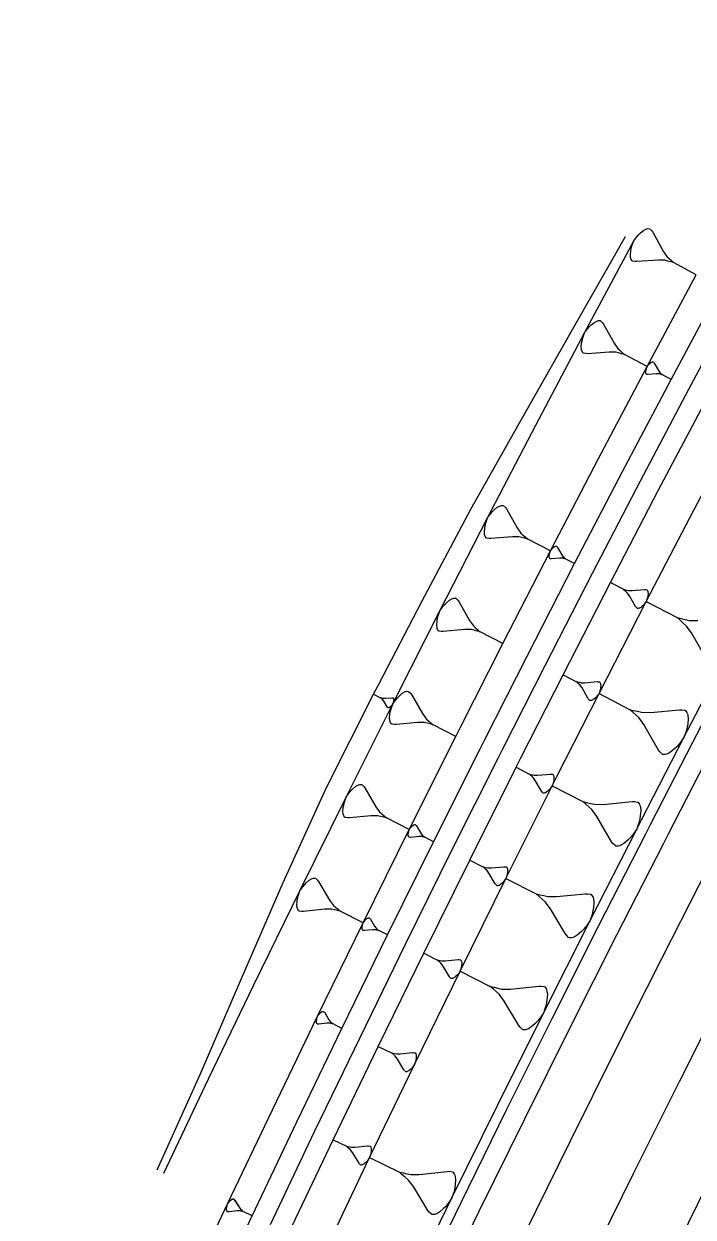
# Model space of a CAD drawing. Extents: x 386614 to 387594, y 803230 to 804419.
# Drawn here: x 387220.6 to 387253.6, y 804020.3 to 804079.1 of the extents above; entities that cross this region are included whole.
import ezdxf

# ---------------------------------------------------------------- set-up
doc = ezdxf.new("R2010")
doc.units = 0
doc.layers.get('0').update_dxf_attribs({"linetype": 'CONTINUOUS'})

msp = doc.modelspace()

# ---------------------------------------------------------------- linework, layer by layer
at = {"color": 7}
for p, q in [((387250.7959, 804068.6588), (387250.8965, 804068.7684)), ((387250.8965, 804068.7684), (387250.9799, 804068.8463)), ((387250.9799, 804068.8463), (387251.1295, 804068.9703)), ((387251.1295, 804068.9703), (387251.2446, 804069.0309)), ((387251.2446, 804069.0309), (387251.2936, 804069.0454)), ((387251.2936, 804069.0454), (387251.3425, 804069.0599)), ((387251.3425, 804069.0599), (387251.4231, 804069.0571)), ((387251.4231, 804069.0571), (387251.4548, 804069.0398)), ((387251.4548, 804069.0398), (387251.5327, 804068.9564)), ((387251.5327, 804068.9564), (387251.5789, 804068.8903)), ((387251.5789, 804068.8903), (387252.0956, 804067.9522)), ((387250.5174, 804068.071), (387250.5546, 804068.215)), ((387250.5546, 804068.215), (387250.6436, 804068.4542)), ((387250.6436, 804068.4542), (387250.7959, 804068.6588)), ((387250.4746, 804067.7657), (387250.4974, 804067.9586)), ((387250.4863, 804067.6361), (387250.4746, 804067.7657)), ((387250.5008, 804067.5872), (387250.4863, 804067.6361)), ((387250.4974, 804067.9586), (387250.5174, 804068.071)), ((387252.0956, 804067.9522), (387252.2803, 804067.6875)), ((387252.2803, 804067.6875), (387252.3898, 804067.5869)), ((387250.5152, 804067.5382), (387250.5008, 804067.5872)), ((387250.5614, 804067.4721), (387250.5152, 804067.5382)), ((387250.5931, 804067.4548), (387250.5614, 804067.4721)), ((387250.7054, 804067.4348), (387250.5931, 804067.4548)), ((387250.7861, 804067.4321), (387250.7054, 804067.4348)), ((387251.8543, 804067.5084), (387250.7861, 804067.4321)), ((387252.1769, 804067.4973), (387251.8543, 804067.5084)), ((387252.3209, 804067.4601), (387252.1769, 804067.4973)), ((387252.4649, 804067.4228), (387252.3209, 804067.4601)), ((387252.3898, 804067.5869), (387252.4994, 804067.4862)), ((387252.609, 804067.3856), (387252.4649, 804067.4228)), ((387252.4994, 804067.4862), (387252.609, 804067.3856)), ((387253.7185, 804066.7824), (387252.609, 804067.3856)), ((387248.2149, 804063.9173), (387248.3663, 804064.1227)), ((387248.3663, 804064.1227), (387248.4664, 804064.2327)), ((387248.4664, 804064.2327), (387248.5494, 804064.311)), ((387248.5494, 804064.311), (387248.6984, 804064.4357)), ((387248.6984, 804064.4357), (387248.8132, 804064.4969)), ((387248.8132, 804064.4969), (387248.8621, 804064.5116)), ((387248.8621, 804064.5116), (387248.911, 804064.5263)), ((387248.911, 804064.5263), (387248.9916, 804064.5239)), ((387248.9916, 804064.5239), (387249.0234, 804064.5068)), ((387249.0234, 804064.5068), (387249.1016, 804064.4238)), ((387249.1016, 804064.4238), (387249.1481, 804064.3578)), ((387249.1481, 804064.3578), (387249.6693, 804063.4222)), ((387248.0711, 804063.4211), (387248.0906, 804063.5335)), ((387248.0906, 804063.5335), (387248.1271, 804063.6777)), ((387248.1271, 804063.6777), (387248.2149, 804063.9173)), ((387248.0492, 804063.228), (387248.0711, 804063.4211)), ((387248.0615, 804063.0985), (387248.0492, 804063.228)), ((387248.0762, 804063.0496), (387248.0615, 804063.0985)), ((387248.0909, 804063.0007), (387248.0762, 804063.0496)), ((387248.1374, 804062.9348), (387248.0909, 804063.0007)), ((387248.1692, 804062.9177), (387248.1374, 804062.9348)), ((387248.2816, 804062.8982), (387248.1692, 804062.9177)), ((387248.3623, 804062.8959), (387248.2816, 804062.8982)), ((387249.4302, 804062.9773), (387248.3623, 804062.8959)), ((387249.7528, 804062.9677), (387249.4302, 804062.9773)), ((387249.6693, 804063.4222), (387249.8553, 804063.1584)), ((387249.897, 804062.9312), (387249.7528, 804062.9677)), ((387249.8553, 804063.1584), (387249.9653, 804063.0583)), ((387250.0412, 804062.8946), (387249.897, 804062.9312)), ((387249.9653, 804063.0583), (387250.0754, 804062.9582)), ((387250.1854, 804062.8581), (387250.0412, 804062.8946)), ((387250.0754, 804062.9582), (387250.1854, 804062.8581)), ((387251.2978, 804062.2602), (387250.1854, 804062.8581)), ((387243.7652, 804055.2), (387243.913, 804055.3262)), ((387243.913, 804055.3262), (387244.0272, 804055.3885)), ((387244.0272, 804055.3885), (387244.0759, 804055.4036)), ((387244.0759, 804055.4036), (387244.1246, 804055.4188)), ((387244.1246, 804055.4188), (387244.2053, 804055.4172)), ((387244.2053, 804055.4172), (387244.2372, 804055.4004)), ((387244.2372, 804055.4004), (387244.3163, 804055.3181)), ((387244.3163, 804055.3181), (387244.3634, 804055.2526)), ((387244.3634, 804055.2526), (387244.8935, 804054.322)), ((387243.3489, 804054.5628), (387243.4344, 804054.8032)), ((387243.4344, 804054.8032), (387243.5838, 804055.01)), ((387243.5838, 804055.01), (387243.6829, 804055.121)), ((387243.6829, 804055.121), (387243.7652, 804055.2)), ((387243.2753, 804054.1123), (387243.2953, 804054.3056)), ((387243.2889, 804053.9829), (387243.2753, 804054.1123)), ((387243.2953, 804054.3056), (387243.3137, 804054.4182)), ((387243.3137, 804054.4182), (387243.3489, 804054.5628)), ((387244.8935, 804054.322), (387245.0819, 804054.06)), ((387243.304, 804053.9342), (387243.2889, 804053.9829)), ((387243.3192, 804053.8855), (387243.304, 804053.9342)), ((387243.3663, 804053.82), (387243.3192, 804053.8855)), ((387243.3982, 804053.8032), (387243.3663, 804053.82)), ((387243.5109, 804053.7848), (387243.3982, 804053.8032)), ((387243.5915, 804053.7832), (387243.5109, 804053.7848)), ((387244.6586, 804053.8748), (387243.5915, 804053.7832)), ((387244.9813, 804053.8683), (387244.6586, 804053.8748)), ((387245.1258, 804053.8332), (387244.9813, 804053.8683)), ((387245.0819, 804054.06), (387245.1929, 804053.9609)), ((387245.2704, 804053.798), (387245.1258, 804053.8332)), ((387245.1929, 804053.9609), (387245.3039, 804053.8619)), ((387245.4149, 804053.7628), (387245.2704, 804053.798)), ((387245.3039, 804053.8619), (387245.4149, 804053.7628)), ((387246.5329, 804053.1755), (387245.4149, 804053.7628)), ((387249.4898, 804051.6222), (387250.1287, 804051.2866)), ((387250.1287, 804051.2866), (387250.2113, 804051.2665)), ((387250.1921, 804051.23), (387250.1287, 804051.2866)), ((387250.2555, 804051.1734), (387250.1921, 804051.23)), ((387250.2113, 804051.2665), (387250.2939, 804051.2464)), ((387250.3189, 804051.1168), (387250.2555, 804051.1734)), ((387250.2939, 804051.2464), (387250.3765, 804051.2263)), ((387250.3765, 804051.2263), (387250.5608, 804051.2226)), ((387250.5608, 804051.2226), (387251.1706, 804051.275)), ((387251.1706, 804051.275), (387251.2167, 804051.2741)), ((387251.2167, 804051.2741), (387251.281, 804051.2635)), ((387251.281, 804051.2635), (387251.2993, 804051.254)), ((387251.2993, 804051.254), (387251.3262, 804051.2165)), ((387251.3262, 804051.2165), (387251.3349, 804051.1887)), ((387251.3349, 804051.1887), (387251.3435, 804051.1608)), ((387251.3435, 804051.1608), (387251.3513, 804051.0869)), ((387241.2312, 804050.4338), (387241.3297, 804050.5453)), ((387241.3297, 804050.5453), (387241.4116, 804050.6247)), ((387241.4116, 804050.6247), (387241.5588, 804050.7516)), ((387241.5588, 804050.7516), (387241.6727, 804050.8144)), ((387241.6727, 804050.8144), (387241.7214, 804050.8298)), ((387241.7214, 804050.8298), (387241.77, 804050.8452)), ((387241.77, 804050.8452), (387241.8507, 804050.8439)), ((387241.8507, 804050.8439), (387241.8827, 804050.8273)), ((387241.8827, 804050.8273), (387241.9622, 804050.7454)), ((387241.9622, 804050.7454), (387242.0096, 804050.6801)), ((387242.0096, 804050.6801), (387242.5441, 804049.7521)), ((387250.4266, 804050.9671), (387250.3189, 804051.1168)), ((387250.7295, 804050.4353), (387250.4266, 804050.9671)), ((387251.175, 804050.574), (387251.1184, 804050.5105)), ((387251.2604, 804050.6921), (387251.175, 804050.574)), ((387251.3092, 804050.8295), (387251.2604, 804050.6921)), ((387251.2604, 804050.6921), (387252.7788, 804049.8945)), ((387251.3293, 804050.9121), (387251.3092, 804050.8295)), ((387251.3398, 804050.9765), (387251.3293, 804050.9121)), ((387251.3513, 804051.0869), (387251.3398, 804050.9765)), ((387240.9639, 804049.8408), (387240.9984, 804049.9855)), ((387240.9984, 804049.9855), (387241.0828, 804050.2263)), ((387241.0828, 804050.2263), (387241.2312, 804050.4338)), ((387250.7564, 804050.3979), (387250.7295, 804050.4353)), ((387250.8016, 804050.3509), (387250.7564, 804050.3979)), ((387250.8199, 804050.3413), (387250.8016, 804050.3509)), ((387250.866, 804050.3404), (387250.8199, 804050.3413)), ((387250.8938, 804050.349), (387250.866, 804050.3404)), ((387250.9216, 804050.3577), (387250.8938, 804050.349)), ((387250.9869, 804050.3933), (387250.9216, 804050.3577)), ((387251.0714, 804050.4654), (387250.9869, 804050.3933)), ((387251.1184, 804050.5105), (387251.0714, 804050.4654)), ((387240.9269, 804049.5347), (387240.946, 804049.7281)), ((387240.9411, 804049.4054), (387240.9269, 804049.5347)), ((387240.9565, 804049.3567), (387240.9411, 804049.4054)), ((387240.946, 804049.7281), (387240.9639, 804049.8408)), ((387242.5441, 804049.7521), (387242.7338, 804049.4909)), ((387242.7338, 804049.4909), (387242.8452, 804049.3924)), ((387242.8452, 804049.3924), (387242.9567, 804049.2939)), ((387252.7788, 804049.8945), (387252.9751, 804049.8467)), ((387252.9296, 804049.76), (387252.7788, 804049.8945)), ((387253.0803, 804049.6254), (387252.9296, 804049.76)), ((387252.9751, 804049.8467), (387253.1715, 804049.7989)), ((387253.2311, 804049.4909), (387253.0803, 804049.6254)), ((387253.1715, 804049.7989), (387253.3678, 804049.7512)), ((387253.487, 804049.135), (387253.2311, 804049.4909)), ((387253.3678, 804049.7512), (387253.806, 804049.7424)), ((387240.9719, 804049.3081), (387240.9565, 804049.3567)), ((387241.0193, 804049.2428), (387240.9719, 804049.3081)), ((387241.0513, 804049.2262), (387241.0193, 804049.2428)), ((387241.164, 804049.2083), (387241.0513, 804049.2262)), ((387241.2447, 804049.2071), (387241.164, 804049.2083)), ((387242.3113, 804049.3037), (387241.2447, 804049.2071)), ((387242.634, 804049.2988), (387242.3113, 804049.3037)), ((387242.7787, 804049.2643), (387242.634, 804049.2988)), ((387242.9235, 804049.2298), (387242.7787, 804049.2643)), ((387243.0682, 804049.1953), (387242.9235, 804049.2298)), ((387242.9567, 804049.2939), (387243.0682, 804049.1953)), ((387244.189, 804048.6134), (387243.0682, 804049.1953)), ((387254.2069, 804047.8711), (387253.487, 804049.135)), ((387247.1532, 804047.0742), (387247.7937, 804046.7417)), ((387247.7937, 804046.7417), (387247.8763, 804046.722)), ((387247.8573, 804046.6854), (387247.7937, 804046.7417)), ((387247.921, 804046.6291), (387247.8573, 804046.6854)), ((387247.8763, 804046.722), (387247.959, 804046.7022)), ((387247.9847, 804046.5727), (387247.921, 804046.6291)), ((387247.959, 804046.7022), (387248.0417, 804046.6825)), ((387248.0931, 804046.4235), (387247.9847, 804046.5727)), ((387248.0417, 804046.6825), (387248.2261, 804046.6797)), ((387248.3986, 804045.8932), (387248.0931, 804046.4235)), ((387248.2261, 804046.6797), (387248.8356, 804046.735)), ((387248.8356, 804046.735), (387248.8817, 804046.7343)), ((387248.8817, 804046.7343), (387248.9461, 804046.7241)), ((387248.9461, 804046.7241), (387248.9644, 804046.7146)), ((387248.9644, 804046.7146), (387248.9915, 804046.6772)), ((387248.9915, 804046.6772), (387249.0003, 804046.6494)), ((387249.0063, 804046.4373), (387248.9961, 804046.3729)), ((387249.0003, 804046.6494), (387249.0091, 804046.6216)), ((387249.0172, 804046.5477), (387249.0063, 804046.4373)), ((387249.0091, 804046.6216), (387249.0172, 804046.5477)), ((387237.8159, 804046.1193), (387238.1555, 804045.945)), ((387238.1555, 804045.945), (387238.1992, 804045.9348)), ((387238.1893, 804045.9154), (387238.1555, 804045.945)), ((387238.2231, 804045.8858), (387238.1893, 804045.9154)), ((387238.1992, 804045.9348), (387238.243, 804045.9246)), ((387238.2569, 804045.8562), (387238.2231, 804045.8858)), ((387238.243, 804045.9246), (387238.2868, 804045.9144)), ((387238.3146, 804045.7776), (387238.2569, 804045.8562)), ((387238.2868, 804045.9144), (387238.3843, 804045.9134)), ((387238.3843, 804045.9134), (387238.7065, 804045.9441)), ((387238.7065, 804045.9441), (387238.7309, 804045.9438)), ((387238.7309, 804045.9438), (387238.7649, 804045.9386)), ((387238.7569, 804045.6364), (387238.9043, 804045.8446)), ((387238.7649, 804045.9386), (387238.7746, 804045.9336)), ((387238.7746, 804045.9336), (387238.7891, 804045.914)), ((387238.7891, 804045.914), (387238.7938, 804045.8993)), ((387238.7938, 804045.8993), (387238.7985, 804045.8846)), ((387238.803, 804045.8456), (387238.7975, 804045.7871)), ((387238.7985, 804045.8846), (387238.803, 804045.8456)), ((387238.9043, 804045.8446), (387239.0023, 804045.9565)), ((387239.0023, 804045.9565), (387239.0838, 804046.0364)), ((387239.0838, 804046.0364), (387239.2304, 804046.1639)), ((387239.2304, 804046.1639), (387239.344, 804046.2273)), ((387239.344, 804046.2273), (387239.3926, 804046.2429)), ((387239.3926, 804046.2429), (387239.4412, 804046.2585)), ((387239.4412, 804046.2585), (387239.5219, 804046.2577)), ((387239.5219, 804046.2577), (387239.554, 804046.2412)), ((387239.554, 804046.2412), (387239.6338, 804046.1597)), ((387239.6338, 804046.1597), (387239.6815, 804046.0946)), ((387239.6815, 804046.0946), (387240.2205, 804045.1691)), ((387248.4257, 804045.8559), (387248.3986, 804045.8932)), ((387248.4711, 804045.8091), (387248.4257, 804045.8559)), ((387248.6562, 804045.8524), (387248.591, 804045.8165)), ((387248.7403, 804045.9249), (387248.6562, 804045.8524)), ((387248.7871, 804045.9703), (387248.7403, 804045.9249)), ((387248.8434, 804046.034), (387248.7871, 804045.9703)), ((387248.9282, 804046.1526), (387248.8434, 804046.034)), ((387248.9764, 804046.2902), (387248.9282, 804046.1526)), ((387248.9282, 804046.1526), (387250.4394, 804045.3679)), ((387248.9961, 804046.3729), (387248.9764, 804046.2902)), ((387238.4775, 804045.4979), (387238.3146, 804045.7776)), ((387238.4919, 804045.4782), (387238.4775, 804045.4979)), ((387238.516, 804045.4536), (387238.4919, 804045.4782)), ((387238.5257, 804045.4486), (387238.516, 804045.4536)), ((387238.5501, 804045.4484), (387238.5257, 804045.4486)), ((387238.5648, 804045.4531), (387238.5501, 804045.4484)), ((387238.5795, 804045.4578), (387238.5648, 804045.4531)), ((387238.6138, 804045.4769), (387238.5795, 804045.4578)), ((387238.6581, 804045.5155), (387238.6138, 804045.4769)), ((387238.6225, 804045.1375), (387238.6399, 804045.2503)), ((387238.6399, 804045.2503), (387238.6737, 804045.3952)), ((387238.6827, 804045.5396), (387238.6581, 804045.5155)), ((387238.6737, 804045.3952), (387238.7569, 804045.6364)), ((387238.7123, 804045.5734), (387238.6827, 804045.5396)), ((387238.7569, 804045.6364), (387238.7123, 804045.5734)), ((387238.782, 804045.7092), (387238.7569, 804045.6364)), ((387238.7922, 804045.753), (387238.782, 804045.7092)), ((387238.7975, 804045.7871), (387238.7922, 804045.753)), ((387248.4893, 804045.7996), (387248.4711, 804045.8091)), ((387248.5354, 804045.7989), (387248.4893, 804045.7996)), ((387248.5632, 804045.8077), (387248.5354, 804045.7989)), ((387248.591, 804045.8165), (387248.5632, 804045.8077)), ((387250.4394, 804045.3679), (387250.6346, 804045.3214)), ((387250.5897, 804045.235), (387250.4394, 804045.3679)), ((387250.6346, 804045.3214), (387250.8297, 804045.2749)), ((387250.8297, 804045.2749), (387251.0248, 804045.2284)), ((387251.4599, 804045.2217), (387252.8981, 804045.3521)), ((387252.8981, 804045.3521), (387253.0069, 804045.3504)), ((387253.0069, 804045.3504), (387253.1588, 804045.3263)), ((387253.1588, 804045.3263), (387253.202, 804045.3039)), ((387253.202, 804045.3039), (387253.266, 804045.2159)), ((387238.6044, 804044.9441), (387238.6225, 804045.1375)), ((387238.6191, 804044.8148), (387238.6044, 804044.9441)), ((387238.6348, 804044.7662), (387238.6191, 804044.8148)), ((387238.6504, 804044.7176), (387238.6348, 804044.7662)), ((387238.6981, 804044.6526), (387238.6504, 804044.7176)), ((387239.9898, 804044.7197), (387238.9237, 804044.6179)), ((387240.3125, 804044.7163), (387239.9898, 804044.7197)), ((387240.2205, 804045.1691), (387240.4114, 804044.9089)), ((387240.4574, 804044.6825), (387240.3125, 804044.7163)), ((387240.4114, 804044.9089), (387240.5233, 804044.8109)), ((387240.6023, 804044.6487), (387240.4574, 804044.6825)), ((387240.5233, 804044.8109), (387240.6353, 804044.7129)), ((387240.6353, 804044.7129), (387240.7472, 804044.6149)), ((387250.74, 804045.1021), (387250.5897, 804045.235)), ((387250.8903, 804044.9693), (387250.74, 804045.1021)), ((387251.146, 804044.6172), (387250.8903, 804044.9693)), ((387251.0248, 804045.2284), (387251.4599, 804045.2217)), ((387253.266, 804045.2159), (387253.2867, 804045.1503)), ((387253.2867, 804045.1503), (387253.3075, 804045.0847)), ((387253.3266, 804044.9103), (387253.3008, 804044.6496)), ((387253.3075, 804045.0847), (387253.3266, 804044.9103)), ((387238.7302, 804044.6361), (387238.6981, 804044.6526)), ((387238.843, 804044.6188), (387238.7302, 804044.6361)), ((387238.9237, 804044.6179), (387238.843, 804044.6188)), ((387240.7472, 804044.6149), (387240.6023, 804044.6487)), ((387241.8707, 804044.0383), (387240.7472, 804044.6149)), ((387251.8668, 804043.3658), (387251.146, 804044.6172)), ((387253.2302, 804044.3025), (387253.1165, 804043.9778)), ((387253.2767, 804044.4976), (387253.2302, 804044.3025)), ((387253.3008, 804044.6496), (387253.2767, 804044.4976)), ((387252.7835, 804043.5477), (387252.6731, 804043.4406)), ((387252.9164, 804043.698), (387252.7835, 804043.5477)), ((387253.1165, 804043.9778), (387252.9164, 804043.698)), ((387251.9307, 804043.2778), (387251.8668, 804043.3658)), ((387252.0378, 804043.1674), (387251.9307, 804043.2778)), ((387252.081, 804043.145), (387252.0378, 804043.1674)), ((387252.1898, 804043.1433), (387252.081, 804043.145)), ((387252.2554, 804043.1641), (387252.1898, 804043.1433)), ((387252.321, 804043.1848), (387252.2554, 804043.1641)), ((387252.4746, 804043.2695), (387252.321, 804043.1848)), ((387252.6731, 804043.4406), (387252.4746, 804043.2695)), ((387244.8423, 804042.5133), (387245.4843, 804042.1838)), ((387245.4843, 804042.1838), (387245.5671, 804042.1644)), ((387245.5483, 804042.1278), (387245.4843, 804042.1838)), ((387245.6122, 804042.0718), (387245.5483, 804042.1278)), ((387245.5671, 804042.1644), (387245.6499, 804042.1451)), ((387245.6762, 804042.0158), (387245.6122, 804042.0718)), ((387245.6499, 804042.1451), (387245.7327, 804042.1258)), ((387245.7853, 804041.8671), (387245.6762, 804042.0158)), ((387245.7327, 804042.1258), (387245.9171, 804042.1239)), ((387246.0932, 804041.3382), (387245.7853, 804041.8671)), ((387245.9171, 804042.1239), (387246.5263, 804042.182)), ((387246.5263, 804042.182), (387246.5724, 804042.1815)), ((387246.5724, 804042.1815), (387246.6368, 804042.1716)), ((387246.6692, 804041.7379), (387246.6216, 804041.6001)), ((387246.6368, 804042.1716), (387246.6552, 804042.1622)), ((387246.6552, 804042.1622), (387246.6825, 804042.125)), ((387246.6885, 804041.8207), (387246.6692, 804041.7379)), ((387246.6825, 804042.125), (387246.6914, 804042.0973)), ((387246.6984, 804041.8851), (387246.6885, 804041.8207)), ((387246.6914, 804042.0973), (387246.7003, 804042.0695)), ((387246.7088, 804041.9957), (387246.6984, 804041.8851)), ((387246.7003, 804042.0695), (387246.7088, 804041.9957)), ((387236.4546, 804041.0348), (387236.601, 804041.2437)), ((387236.601, 804041.2437), (387236.6985, 804041.3561)), ((387236.6985, 804041.3561), (387236.7796, 804041.4363)), ((387236.7796, 804041.4363), (387236.9256, 804041.5646)), ((387236.9256, 804041.5646), (387237.0389, 804041.6285)), ((387237.0389, 804041.6285), (387237.0874, 804041.6444)), ((387237.0874, 804041.6444), (387237.1359, 804041.6602)), ((387237.1359, 804041.6602), (387237.2166, 804041.6597)), ((387237.2166, 804041.6597), (387237.2488, 804041.6434)), ((387237.2488, 804041.6434), (387237.329, 804041.5623)), ((387237.329, 804041.5623), (387237.377, 804041.4975)), ((387237.377, 804041.4975), (387237.9204, 804040.5745)), ((387246.1205, 804041.301), (387246.0932, 804041.3382)), ((387246.1661, 804041.2544), (387246.1205, 804041.301)), ((387246.1845, 804041.245), (387246.1661, 804041.2544)), ((387246.2306, 804041.2445), (387246.1845, 804041.245)), ((387246.2583, 804041.2535), (387246.2306, 804041.2445)), ((387246.2861, 804041.2624), (387246.2583, 804041.2535)), ((387246.351, 804041.2986), (387246.2861, 804041.2624)), ((387246.4348, 804041.3715), (387246.351, 804041.2986)), ((387246.4814, 804041.4171), (387246.4348, 804041.3715)), ((387246.5374, 804041.4811), (387246.4814, 804041.4171)), ((387246.6216, 804041.6001), (387246.5374, 804041.4811)), ((387246.6216, 804041.6001), (387248.1241, 804040.8289)), ((387236.3226, 804040.5353), (387236.3394, 804040.6482)), ((387236.3394, 804040.6482), (387236.3725, 804040.7932)), ((387236.3725, 804040.7932), (387236.4546, 804041.0348)), ((387237.9204, 804040.5745), (387238.1125, 804040.3152)), ((387248.1241, 804040.8289), (387248.3179, 804040.7837)), ((387248.2738, 804040.6979), (387248.1241, 804040.8289)), ((387248.4235, 804040.5668), (387248.2738, 804040.6979)), ((387248.3179, 804040.7837), (387248.5117, 804040.7385)), ((387248.5732, 804040.4358), (387248.4235, 804040.5668)), ((387248.5117, 804040.7385), (387248.7054, 804040.6933)), ((387248.7054, 804040.6933), (387249.137, 804040.6888)), ((387249.137, 804040.6888), (387250.5627, 804040.8249)), ((387250.5627, 804040.8249), (387250.6706, 804040.8237)), ((387250.6706, 804040.8237), (387250.8214, 804040.8006)), ((387250.8214, 804040.8006), (387250.8644, 804040.7785)), ((387250.8644, 804040.7785), (387250.9282, 804040.6916)), ((387250.9282, 804040.6916), (387250.9491, 804040.6266)), ((387250.9491, 804040.6266), (387250.97, 804040.5616)), ((387250.97, 804040.5616), (387250.9897, 804040.3888)), ((387236.3054, 804040.3418), (387236.3226, 804040.5353)), ((387236.3207, 804040.2126), (387236.3054, 804040.3418)), ((387236.3366, 804040.1641), (387236.3207, 804040.2126)), ((387236.3525, 804040.1156), (387236.3366, 804040.1641)), ((387236.4005, 804040.0508), (387236.3525, 804040.1156)), ((387236.4327, 804040.0344), (387236.4005, 804040.0508)), ((387236.5455, 804040.0176), (387236.4327, 804040.0344)), ((387236.6262, 804040.0172), (387236.5455, 804040.0176)), ((387237.6919, 804040.124), (387236.6262, 804040.0172)), ((387238.0146, 804040.1222), (387237.6919, 804040.124)), ((387238.1596, 804040.089), (387238.0146, 804040.1222)), ((387238.1125, 804040.3152), (387238.2249, 804040.2178)), ((387238.3047, 804040.0559), (387238.1596, 804040.089)), ((387238.2249, 804040.2178), (387238.3373, 804040.1203)), ((387238.4497, 804040.0228), (387238.3047, 804040.0559)), ((387238.3373, 804040.1203), (387238.4497, 804040.0228)), ((387239.576, 804039.4516), (387238.4497, 804040.0228)), ((387248.8285, 804040.0878), (387248.5732, 804040.4358)), ((387249.5492, 804038.8501), (387248.8285, 804040.0878)), ((387250.9423, 804039.9792), (387250.8971, 804039.7855)), ((387250.9654, 804040.1301), (387250.9423, 804039.9792)), ((387250.9897, 804040.3888), (387250.9654, 804040.1301)), ((387250.7858, 804039.463), (387250.5886, 804039.1845)), ((387250.8971, 804039.7855), (387250.7858, 804039.463)), ((387249.6131, 804038.7631), (387249.5492, 804038.8501)), ((387250.3485, 804038.928), (387250.1525, 804038.7575)), ((387250.4576, 804039.0348), (387250.3485, 804038.928)), ((387250.5886, 804039.1845), (387250.4576, 804039.0348)), ((387249.7198, 804038.6541), (387249.6131, 804038.7631)), ((387249.7628, 804038.6321), (387249.7198, 804038.6541)), ((387249.8706, 804038.6309), (387249.7628, 804038.6321)), ((387249.9356, 804038.6518), (387249.8706, 804038.6309)), ((387250.0006, 804038.6727), (387249.9356, 804038.6518)), ((387250.1525, 804038.7575), (387250.0006, 804038.6727)), ((387242.5548, 804037.9407), (387243.1983, 804037.6143)), ((387243.1983, 804037.6143), (387243.2812, 804037.5953)), ((387243.2626, 804037.5586), (387243.1983, 804037.6143)), ((387243.6314, 804037.5564), (387244.2403, 804037.6175)), ((387244.2403, 804037.6175), (387244.2864, 804037.6172)), ((387244.2864, 804037.6172), (387244.3509, 804037.6076)), ((387244.3509, 804037.6076), (387244.3693, 804037.5983)), ((387234.6428, 804036.9545), (387234.7558, 804037.019)), ((387234.7558, 804037.019), (387234.8042, 804037.0351)), ((387234.8042, 804037.0351), (387234.8526, 804037.0511)), ((387234.8526, 804037.0511), (387234.9333, 804037.0511)), ((387234.9333, 804037.0511), (387234.9656, 804037.0349)), ((387234.9656, 804037.0349), (387235.0462, 804036.9541)), ((387243.3268, 804037.5029), (387243.2626, 804037.5586)), ((387243.2812, 804037.5953), (387243.3641, 804037.5764)), ((387243.391, 804037.4472), (387243.3268, 804037.5029)), ((387243.3641, 804037.5764), (387243.447, 804037.5575)), ((387243.5008, 804037.299), (387243.391, 804037.4472)), ((387243.447, 804037.5575), (387243.6314, 804037.5564)), ((387243.8113, 804036.7716), (387243.5008, 804037.299)), ((387244.3384, 804037.036), (387244.2548, 804036.9166)), ((387244.3853, 804037.174), (387244.3384, 804037.036)), ((387244.3384, 804037.036), (387245.8316, 804036.2786)), ((387244.3693, 804037.5983), (387244.3968, 804037.5613)), ((387244.4042, 804037.2569), (387244.3853, 804037.174)), ((387244.3968, 804037.5613), (387244.4058, 804037.5335)), ((387244.4138, 804037.3214), (387244.4042, 804037.2569)), ((387244.4058, 804037.5335), (387244.4149, 804037.5058)), ((387244.4237, 804037.432), (387244.4138, 804037.3214)), ((387244.4149, 804037.5058), (387244.4237, 804037.432)), ((387234.1743, 804036.4225), (387234.3197, 804036.6321)), ((387234.3197, 804036.6321), (387234.4167, 804036.745)), ((387234.4167, 804036.745), (387234.4974, 804036.8256)), ((387234.4974, 804036.8256), (387234.6428, 804036.9545)), ((387235.0462, 804036.9541), (387235.0945, 804036.8895)), ((387235.0945, 804036.8895), (387235.6423, 804035.9692)), ((387243.8388, 804036.7346), (387243.8113, 804036.7716)), ((387243.8846, 804036.6882), (387243.8388, 804036.7346)), ((387243.903, 804036.6789), (387243.8846, 804036.6882)), ((387243.9491, 804036.6786), (387243.903, 804036.6789)), ((387243.9768, 804036.6877), (387243.9491, 804036.6786)), ((387244.0045, 804036.6967), (387243.9768, 804036.6877)), ((387244.0693, 804036.7333), (387244.0045, 804036.6967)), ((387244.1527, 804036.8065), (387244.0693, 804036.7333)), ((387244.1991, 804036.8524), (387244.1527, 804036.8065)), ((387244.2548, 804036.9166), (387244.1991, 804036.8524)), ((387234.0284, 804035.7288), (387234.0447, 804035.9224)), ((387234.0447, 804035.9224), (387234.0609, 804036.0353)), ((387234.0609, 804036.0353), (387234.0934, 804036.1805)), ((387234.0934, 804036.1805), (387234.1743, 804036.4225)), ((387235.6423, 804035.9692), (387235.8356, 804035.7108)), ((387245.8316, 804036.2786), (387246.0239, 804036.2348)), ((387245.9806, 804036.1494), (387245.8316, 804036.2786)), ((387246.1296, 804036.0202), (387245.9806, 804036.1494)), ((387246.0239, 804036.2348), (387246.2162, 804036.1909)), ((387246.2786, 804035.891), (387246.1296, 804036.0202)), ((387246.2162, 804036.1909), (387246.4085, 804036.147)), ((387246.5334, 804035.5472), (387246.2786, 804035.891)), ((387246.4085, 804036.147), (387246.8363, 804036.1445)), ((387246.8363, 804036.1445), (387248.2491, 804036.2861)), ((387248.2491, 804036.2861), (387248.356, 804036.2855)), ((387248.356, 804036.2855), (387248.5056, 804036.2633)), ((387248.5056, 804036.2633), (387248.5483, 804036.2416)), ((387248.5483, 804036.2416), (387248.612, 804036.1557)), ((387248.612, 804036.1557), (387248.633, 804036.0914)), ((387248.633, 804036.0914), (387248.654, 804036.0271)), ((387248.6744, 804035.8558), (387248.6516, 804035.5992)), ((387248.654, 804036.0271), (387248.6744, 804035.8558)), ((387234.0444, 804035.5996), (387234.0284, 804035.7288)), ((387234.0605, 804035.5512), (387234.0444, 804035.5996)), ((387234.0766, 804035.5028), (387234.0605, 804035.5512)), ((387234.1249, 804035.4382), (387234.0766, 804035.5028)), ((387234.1572, 804035.422), (387234.1249, 804035.4382)), ((387234.2701, 804035.4058), (387234.1572, 804035.422)), ((387234.3508, 804035.4057), (387234.2701, 804035.4058)), ((387235.4159, 804035.5176), (387234.3508, 804035.4057)), ((387235.7386, 804035.5173), (387235.4159, 804035.5176)), ((387235.8838, 804035.4849), (387235.7386, 804035.5173)), ((387235.8356, 804035.7108), (387235.9485, 804035.6139)), ((387236.029, 804035.4525), (387235.8838, 804035.4849)), ((387235.9485, 804035.6139), (387236.0614, 804035.517)), ((387236.1742, 804035.42), (387236.029, 804035.4525)), ((387236.0614, 804035.517), (387236.1742, 804035.42)), ((387237.3032, 804034.8541), (387236.1742, 804035.42)), ((387247.2537, 804034.3237), (387246.5334, 804035.5472)), ((387248.5854, 804035.2573), (387248.4766, 804034.9371)), ((387248.6293, 804035.4496), (387248.5854, 804035.2573)), ((387248.6516, 804035.5992), (387248.6293, 804035.4496)), ((387248.2825, 804034.6601), (387248.1533, 804034.511)), ((387248.4766, 804034.9371), (387248.2825, 804034.6601)), ((387247.3174, 804034.2377), (387247.2537, 804034.3237)), ((387247.4237, 804034.1302), (387247.3174, 804034.2377)), ((387247.4664, 804034.1085), (387247.4237, 804034.1302)), ((387247.5733, 804034.1079), (387247.4664, 804034.1085)), ((387247.6376, 804034.1289), (387247.5733, 804034.1079)), ((387247.7019, 804034.15), (387247.6376, 804034.1289)), ((387247.8522, 804034.2347), (387247.7019, 804034.15)), ((387248.0457, 804034.4047), (387247.8522, 804034.2347)), ((387248.1533, 804034.511), (387248.0457, 804034.4047)), ((387240.2891, 804033.3575), (387240.9343, 804033.0341)), ((387240.9343, 804033.0341), (387241.0172, 804033.0156)), ((387240.9988, 804032.9787), (387240.9343, 804033.0341)), ((387241.0633, 804032.9233), (387240.9988, 804032.9787)), ((387241.0172, 804033.0156), (387241.1002, 804032.9971)), ((387241.1277, 804032.8679), (387241.0633, 804032.9233)), ((387241.1002, 804032.9971), (387241.1832, 804032.9785)), ((387241.1832, 804032.9785), (387241.3676, 804032.9784)), ((387241.3676, 804032.9784), (387241.9762, 804033.0423)), ((387241.9762, 804033.0423), (387242.0223, 804033.0422)), ((387242.0223, 804033.0422), (387242.0869, 804033.033)), ((387242.0869, 804033.033), (387242.1053, 804033.0237)), ((387242.1053, 804033.0237), (387242.1329, 804032.9868)), ((387242.1329, 804032.9868), (387242.1421, 804032.9591)), ((387242.1421, 804032.9591), (387242.1513, 804032.9315)), ((387242.1513, 804032.9315), (387242.1605, 804032.8577)), ((387241.2382, 804032.7203), (387241.1277, 804032.8679)), ((387241.5512, 804032.1944), (387241.2382, 804032.7203)), ((387241.994, 804032.3415), (387241.9386, 804032.277)), ((387242.0771, 804032.4613), (387241.994, 804032.3415)), ((387242.1233, 804032.5995), (387242.0771, 804032.4613)), ((387242.0771, 804032.4613), (387243.5608, 804031.7176)), ((387242.1419, 804032.6825), (387242.1233, 804032.5995)), ((387242.1511, 804032.7471), (387242.1419, 804032.6825)), ((387242.1605, 804032.8577), (387242.1511, 804032.7471)), ((387241.5789, 804032.1575), (387241.5512, 804032.1944)), ((387241.6249, 804032.1113), (387241.5789, 804032.1575)), ((387241.6434, 804032.1021), (387241.6249, 804032.1113)), ((387241.6895, 804032.102), (387241.6434, 804032.1021)), ((387241.7171, 804032.1112), (387241.6895, 804032.102)), ((387241.7448, 804032.1204), (387241.7171, 804032.1112)), ((387241.8094, 804032.1573), (387241.7448, 804032.1204)), ((387241.8924, 804032.2309), (387241.8094, 804032.1573)), ((387241.9386, 804032.277), (387241.8924, 804032.2309)), ((387244.5573, 804031.5894), (387245.9571, 804031.7364)), ((387245.9571, 804031.7364), (387246.0631, 804031.7363)), ((387246.0631, 804031.7363), (387246.2115, 804031.715)), ((387243.7091, 804031.5902), (387243.5608, 804031.7176)), ((387243.5608, 804031.7176), (387243.7516, 804031.675)), ((387243.8574, 804031.4628), (387243.7091, 804031.5902)), ((387243.7516, 804031.675), (387243.9424, 804031.6324)), ((387244.0057, 804031.3354), (387243.8574, 804031.4628)), ((387243.9424, 804031.6324), (387244.1332, 804031.5898)), ((387244.2599, 804030.9959), (387244.0057, 804031.3354)), ((387244.1332, 804031.5898), (387244.5573, 804031.5894)), ((387246.2115, 804031.715), (387246.2539, 804031.6937)), ((387246.2539, 804031.6937), (387246.3175, 804031.6088)), ((387246.3175, 804031.6088), (387246.3386, 804031.5452)), ((387246.3386, 804031.5452), (387246.3598, 804031.4815)), ((387246.3808, 804031.3119), (387246.3593, 804031.0574)), ((387246.3598, 804031.4815), (387246.3808, 804031.3119)), ((387244.9797, 804029.7864), (387244.2599, 804030.9959)), ((387246.2954, 804030.7182), (387246.189, 804030.4002)), ((387246.338, 804030.909), (387246.2954, 804030.7182)), ((387246.3593, 804031.0574), (387246.338, 804030.909)), ((387245.8705, 804029.9764), (387245.7644, 804029.8705)), ((387245.9979, 804030.1247), (387245.8705, 804029.9764)), ((387246.189, 804030.4002), (387245.9979, 804030.1247)), ((387245.0432, 804029.7015), (387244.9797, 804029.7864)), ((387245.1491, 804029.5954), (387245.0432, 804029.7015)), ((387245.1915, 804029.5742), (387245.1491, 804029.5954)), ((387245.2976, 804029.574), (387245.1915, 804029.5742)), ((387245.3612, 804029.5952), (387245.2976, 804029.574)), ((387245.4248, 804029.6163), (387245.3612, 804029.5952)), ((387245.5734, 804029.701), (387245.4248, 804029.6163)), ((387245.7644, 804029.8705), (387245.5734, 804029.701)), ((387238.0454, 804028.7637), (387238.6921, 804028.4434)), ((387238.6921, 804028.4434), (387238.7752, 804028.4253)), ((387238.7569, 804028.3883), (387238.6921, 804028.4434)), ((387238.8216, 804028.3332), (387238.7569, 804028.3883)), ((387238.7752, 804028.4253), (387238.8582, 804028.4071)), ((387238.8864, 804028.2781), (387238.8216, 804028.3332)), ((387238.8582, 804028.4071), (387238.9413, 804028.389)), ((387238.9976, 804028.131), (387238.8864, 804028.2781)), ((387238.9413, 804028.389), (387239.1257, 804028.3897)), ((387239.1257, 804028.3897), (387239.734, 804028.4565)), ((387239.734, 804028.4565), (387239.7801, 804028.4567)), ((387239.7801, 804028.4567), (387239.8447, 804028.4477)), ((387239.8447, 804028.4477), (387239.8632, 804028.4386)), ((387239.8632, 804028.4386), (387239.891, 804028.4018)), ((387239.891, 804028.4018), (387239.9003, 804028.3742)), ((387239.9003, 804028.3742), (387239.9096, 804028.3466)), ((387239.9096, 804028.3466), (387239.9191, 804028.2728)), ((387239.9191, 804028.2728), (387239.9103, 804028.1621)), ((387239.3131, 804027.6066), (387238.9976, 804028.131)), ((387239.3409, 804027.5698), (387239.3131, 804027.6066)), ((387239.6541, 804027.6448), (387239.5714, 804027.5707)), ((387239.7, 804027.6911), (387239.6541, 804027.6448)), ((387239.7551, 804027.7558), (387239.7, 804027.6911)), ((387239.8377, 804027.876), (387239.7551, 804027.7558)), ((387239.8832, 804028.0145), (387239.8377, 804027.876)), ((387239.9014, 804028.0976), (387239.8832, 804028.0145)), ((387239.9103, 804028.1621), (387239.9014, 804028.0976)), ((387239.3872, 804027.5239), (387239.3409, 804027.5698)), ((387239.4056, 804027.5148), (387239.3872, 804027.5239)), ((387239.4517, 804027.5149), (387239.4056, 804027.5148)), ((387239.4794, 804027.5243), (387239.4517, 804027.5149)), ((387239.507, 804027.5336), (387239.4794, 804027.5243)), ((387239.5714, 804027.5707), (387239.507, 804027.5336)), ((387235.8237, 804024.1594), (387236.4719, 804023.8422)), ((387236.4719, 804023.8422), (387236.5551, 804023.8245)), ((387236.5369, 804023.7875), (387236.4719, 804023.8422)), ((387236.602, 804023.7327), (387236.5369, 804023.7875)), ((387236.5551, 804023.8245), (387236.6382, 804023.8068)), ((387236.667, 804023.6779), (387236.602, 804023.7327)), ((387236.6382, 804023.8068), (387236.7214, 804023.789)), ((387236.7789, 804023.5313), (387236.667, 804023.6779)), ((387236.7214, 804023.789), (387236.9058, 804023.7906)), ((387237.0969, 804023.0084), (387236.7789, 804023.5313)), ((387236.9058, 804023.7906), (387237.5138, 804023.8603)), ((387237.5138, 804023.8603), (387237.5599, 804023.8607)), ((387237.5599, 804023.8607), (387237.6245, 804023.8521)), ((387237.6245, 804023.8521), (387237.643, 804023.843)), ((387237.643, 804023.843), (387237.671, 804023.8064)), ((387237.6828, 804023.5022), (387237.6651, 804023.419)), ((387237.671, 804023.8064), (387237.6805, 804023.7788)), ((387237.6805, 804023.7788), (387237.6899, 804023.7512)), ((387237.6915, 804023.5668), (387237.6828, 804023.5022)), ((387237.6899, 804023.7512), (387237.6998, 804023.6775)), ((387237.6998, 804023.6775), (387237.6915, 804023.5668)), ((387237.1248, 804022.9718), (387237.0969, 804023.0084)), ((387237.1713, 804022.9261), (387237.1248, 804022.9718)), ((387237.1899, 804022.917), (387237.1713, 804022.9261)), ((387237.236, 804022.9174), (387237.1899, 804022.917)), ((387237.2635, 804022.9269), (387237.236, 804022.9174)), ((387237.2911, 804022.9363), (387237.2635, 804022.9269)), ((387237.3554, 804022.9738), (387237.2911, 804022.9363)), ((387237.4377, 804023.0482), (387237.3554, 804022.9738)), ((387237.4834, 804023.0947), (387237.4377, 804023.0482)), ((387237.5382, 804023.1597), (387237.4834, 804023.0947)), ((387237.6202, 804023.2803), (387237.5382, 804023.1597)), ((387237.6651, 804023.419), (387237.6202, 804023.2803)), ((387237.6202, 804023.2803), (387239.0846, 804022.5636)), ((387239.0846, 804022.5636), (387239.2725, 804022.5236)), ((387239.2315, 804022.4399), (387239.0846, 804022.5636)), ((387239.3784, 804022.3161), (387239.2315, 804022.4399)), ((387239.2725, 804022.5236), (387239.4603, 804022.4835)), ((387239.5253, 804022.1924), (387239.3784, 804022.3161)), ((387239.4603, 804022.4835), (387239.6482, 804022.4434)), ((387239.6482, 804022.4434), (387240.0648, 804022.447)), ((387240.0648, 804022.447), (387241.4385, 804022.6045)), ((387241.4385, 804022.6045), (387241.5426, 804022.6054)), ((387241.5426, 804022.6054), (387241.6886, 804022.5858)), ((387241.6886, 804022.5858), (387241.7305, 804022.5654)), ((387241.7305, 804022.5654), (387241.7937, 804022.4826)), ((387241.7937, 804022.4826), (387241.815, 804022.4203)), ((387241.815, 804022.4203), (387241.8364, 804022.3579)), ((387241.8364, 804022.3579), (387241.8587, 804022.1915)), ((387239.7781, 804021.8612), (387239.5253, 804022.1924)), ((387240.4965, 804020.6798), (387239.7781, 804021.8612)), ((387241.8204, 804021.7953), (387241.7803, 804021.6075)), ((387241.84, 804021.9413), (387241.8204, 804021.7953)), ((387241.8587, 804022.1915), (387241.84, 804021.9413)), ((387230.704, 804021.1261), (387230.7346, 804021.1575)), ((387230.7346, 804021.1575), (387230.7898, 804021.2078)), ((387230.7898, 804021.2078), (387230.8328, 804021.2332)), ((387230.8328, 804021.2332), (387230.8514, 804021.2396)), ((387230.8514, 804021.2396), (387230.8699, 804021.2461)), ((387230.8699, 804021.2461), (387230.9009, 804021.2465)), ((387230.9009, 804021.2465), (387230.9134, 804021.2405)), ((387230.9134, 804021.2405), (387230.9448, 804021.2099)), ((387230.9448, 804021.2099), (387230.9637, 804021.1853)), ((387230.9637, 804021.1853), (387231.1792, 804020.8347)), ((387241.6788, 804021.2941), (387241.4936, 804021.0217)), ((387241.7803, 804021.6075), (387241.6788, 804021.2941)), ((387230.5604, 804020.7335), (387230.5656, 804020.808)), ((387230.5673, 804020.684), (387230.5604, 804020.7335)), ((387230.5656, 804020.808), (387230.5713, 804020.8514)), ((387230.5737, 804020.6654), (387230.5673, 804020.684)), ((387230.5713, 804020.8514), (387230.5829, 804020.9074)), ((387230.5802, 804020.6469), (387230.5737, 804020.6654)), ((387230.5991, 804020.6224), (387230.5802, 804020.6469)), ((387230.5829, 804020.9074), (387230.6127, 804021.0008)), ((387230.6116, 804020.6163), (387230.5991, 804020.6224)), ((387230.6551, 804020.6107), (387230.6116, 804020.6163)), ((387230.6127, 804021.0008), (387230.6674, 804021.0822)), ((387230.6861, 804020.6111), (387230.6551, 804020.6107)), ((387230.6674, 804021.0822), (387230.704, 804021.1261)), ((387231.0947, 804020.66), (387230.6861, 804020.6111)), ((387231.2187, 804020.6616), (387231.0947, 804020.66)), ((387231.1792, 804020.8347), (387231.2549, 804020.7365)), ((387231.2747, 804020.65), (387231.2187, 804020.6616)), ((387231.2549, 804020.7365), (387231.2988, 804020.6999)), ((387231.3306, 804020.6383), (387231.2747, 804020.65)), ((387231.2988, 804020.6999), (387231.3427, 804020.6633)), ((387231.3866, 804020.6266), (387231.3306, 804020.6383)), ((387231.3427, 804020.6633), (387231.3866, 804020.6266)), ((387231.8235, 804020.4154), (387231.3866, 804020.6266)), ((387240.5597, 804020.597), (387240.4965, 804020.6798)), ((387240.6648, 804020.4938), (387240.5597, 804020.597)), ((387241.0805, 804020.6015), (387240.9354, 804020.5169)), ((387241.2666, 804020.7697), (387241.0805, 804020.6015)), ((387241.3699, 804020.8748), (387241.2666, 804020.7697)), ((387241.4936, 804021.0217), (387241.3699, 804020.8748)), ((387240.7066, 804020.4733), (387240.6648, 804020.4938)), ((387240.8108, 804020.4742), (387240.7066, 804020.4733)), ((387240.8731, 804020.4955), (387240.8108, 804020.4742)), ((387240.9354, 804020.5169), (387240.8731, 804020.4955))]:
    msp.add_line(p, q, dxfattribs=at)
at = {"color": 1}
for p, q in [((387251.2978, 804062.2602), (387251.3557, 804062.3388)), ((387251.3557, 804062.3388), (387251.3941, 804062.3809)), ((387251.3941, 804062.3809), (387251.4258, 804062.4109)), ((387251.4258, 804062.4109), (387251.4829, 804062.4587)), ((387251.4829, 804062.4587), (387251.5268, 804062.4821)), ((387251.5268, 804062.4821), (387251.5455, 804062.4877)), ((387251.5455, 804062.4877), (387251.5643, 804062.4933)), ((387251.5643, 804062.4933), (387251.5951, 804062.4924)), ((387251.5951, 804062.4924), (387251.6073, 804062.4859)), ((387251.6073, 804062.4859), (387251.6373, 804062.4541)), ((387251.6373, 804062.4541), (387251.6551, 804062.4288)), ((387251.6551, 804062.4288), (387251.8546, 804062.0706)), ((387251.2343, 804061.9963), (387251.2427, 804062.0702)), ((387251.2391, 804061.9467), (387251.2343, 804061.9963)), ((387251.2447, 804061.928), (387251.2391, 804061.9467)), ((387251.2427, 804062.0702), (387251.2502, 804062.1132)), ((387251.2503, 804061.9093), (387251.2447, 804061.928)), ((387251.2502, 804062.1132), (387251.2642, 804062.1685)), ((387251.2681, 804061.884), (387251.2503, 804061.9093)), ((387251.2642, 804062.1685), (387251.2978, 804062.2602)), ((387251.2803, 804061.8775), (387251.2681, 804061.884)), ((387251.3233, 804061.87), (387251.2803, 804061.8775)), ((387251.3542, 804061.8691), (387251.3233, 804061.87)), ((387251.763, 804061.9003), (387251.3542, 804061.8691)), ((387251.8865, 804061.8966), (387251.763, 804061.9003)), ((387251.8546, 804062.0706), (387251.9258, 804061.9696)), ((387251.9418, 804061.8826), (387251.8865, 804061.8966)), ((387251.9258, 804061.9696), (387251.9679, 804061.9313)), ((387251.997, 804061.8686), (387251.9418, 804061.8826)), ((387251.9679, 804061.9313), (387252.0101, 804061.893)), ((387252.0522, 804061.8547), (387251.997, 804061.8686)), ((387252.0101, 804061.893), (387252.0522, 804061.8547)), ((387252.4781, 804061.6257), (387252.0522, 804061.8547)), ((387246.472, 804052.911), (387246.4797, 804052.985)), ((387246.4772, 804052.8615), (387246.472, 804052.911)), ((387246.4797, 804052.985), (387246.4867, 804053.0281)), ((387246.4867, 804053.0281), (387246.5002, 804053.0835)), ((387246.5002, 804053.0835), (387246.5329, 804053.1755)), ((387246.5329, 804053.1755), (387246.5901, 804053.2547)), ((387246.5901, 804053.2547), (387246.6281, 804053.2972)), ((387246.6281, 804053.2972), (387246.6596, 804053.3274)), ((387246.6596, 804053.3274), (387246.7161, 804053.3757)), ((387246.7161, 804053.3757), (387246.7599, 804053.3996)), ((387246.7599, 804053.3996), (387246.7785, 804053.4054)), ((387246.7785, 804053.4054), (387246.7972, 804053.4112)), ((387246.7972, 804053.4112), (387246.8281, 804053.4106)), ((387246.8281, 804053.4106), (387246.8403, 804053.4041)), ((387246.8403, 804053.4041), (387246.8706, 804053.3726)), ((387246.8706, 804053.3726), (387246.8886, 804053.3476)), ((387246.8886, 804053.3476), (387247.0915, 804052.9913)), ((387247.0915, 804052.9913), (387247.1637, 804052.891)), ((387247.1637, 804052.891), (387247.2062, 804052.853)), ((387246.483, 804052.8428), (387246.4772, 804052.8615)), ((387246.4888, 804052.8242), (387246.483, 804052.8428)), ((387246.5068, 804052.7991), (387246.4888, 804052.8242)), ((387246.5191, 804052.7927), (387246.5068, 804052.7991)), ((387246.5622, 804052.7856), (387246.5191, 804052.7927)), ((387246.5931, 804052.785), (387246.5622, 804052.7856)), ((387247.0016, 804052.8201), (387246.5931, 804052.785)), ((387247.1251, 804052.8176), (387247.0016, 804052.8201)), ((387247.1805, 804052.8041), (387247.1251, 804052.8176)), ((387247.2358, 804052.7907), (387247.1805, 804052.8041)), ((387247.2062, 804052.853), (387247.2487, 804052.8151)), ((387247.2912, 804052.7772), (387247.2358, 804052.7907)), ((387247.2487, 804052.8151), (387247.2912, 804052.7772)), ((387247.7192, 804052.5523), (387247.2912, 804052.7772)), ((387239.5446, 804039.3591), (387239.576, 804039.4516)), ((387239.576, 804039.4516), (387239.6321, 804039.5316)), ((387239.6321, 804039.5316), (387239.6694, 804039.5746)), ((387239.6694, 804039.5746), (387239.7005, 804039.6053)), ((387239.7005, 804039.6053), (387239.7563, 804039.6544)), ((387239.7563, 804039.6544), (387239.7997, 804039.6789)), ((387239.7997, 804039.6789), (387239.8183, 804039.6849)), ((387239.8183, 804039.6849), (387239.8369, 804039.691)), ((387239.8369, 804039.691), (387239.8678, 804039.6908)), ((387239.8678, 804039.6908), (387239.8801, 804039.6846)), ((387239.8801, 804039.6846), (387239.9108, 804039.6535)), ((387239.9108, 804039.6535), (387239.9292, 804039.6287)), ((387239.9292, 804039.6287), (387240.1372, 804039.2753)), ((387239.5189, 804039.1862), (387239.5255, 804039.2603)), ((387239.5248, 804039.1368), (387239.5189, 804039.1862)), ((387239.5308, 804039.1182), (387239.5248, 804039.1368)), ((387239.5255, 804039.2603), (387239.5319, 804039.3035)), ((387239.5369, 804039.0996), (387239.5308, 804039.1182)), ((387239.5319, 804039.3035), (387239.5446, 804039.3591)), ((387239.5553, 804039.0748), (387239.5369, 804039.0996)), ((387239.5676, 804039.0686), (387239.5553, 804039.0748)), ((387239.6108, 804039.0621), (387239.5676, 804039.0686)), ((387239.6417, 804039.062), (387239.6108, 804039.0621)), ((387240.0497, 804039.1029), (387239.6417, 804039.062)), ((387240.1733, 804039.1021), (387240.0497, 804039.1029)), ((387240.1372, 804039.2753), (387240.2108, 804039.1761)), ((387240.2288, 804039.0895), (387240.1733, 804039.1021)), ((387240.2108, 804039.1761), (387240.2538, 804039.1388)), ((387240.2843, 804039.0768), (387240.2288, 804039.0895)), ((387240.2538, 804039.1388), (387240.2968, 804039.1014)), ((387240.3399, 804039.0641), (387240.2843, 804039.0768)), ((387240.2968, 804039.1014), (387240.3399, 804039.0641)), ((387240.7711, 804038.8454), (387240.3399, 804039.0641)), ((387237.2474, 804034.5885), (387237.2536, 804034.6627)), ((387237.2536, 804034.6627), (387237.2598, 804034.7059)), ((387237.2598, 804034.7059), (387237.2722, 804034.7615)), ((387237.2722, 804034.7615), (387237.3032, 804034.8541)), ((387237.3032, 804034.8541), (387237.3589, 804034.9344)), ((387237.3589, 804034.9344), (387237.396, 804034.9776)), ((387237.396, 804034.9776), (387237.4269, 804035.0085)), ((387237.4269, 804035.0085), (387237.4826, 804035.0578)), ((387237.4826, 804035.0578), (387237.5259, 804035.0825)), ((387237.5259, 804035.0825), (387237.5444, 804035.0887)), ((387237.5444, 804035.0887), (387237.5629, 804035.0948)), ((387237.5629, 804035.0948), (387237.5938, 804035.0948)), ((387237.5938, 804035.0948), (387237.6062, 804035.0886)), ((387237.6062, 804035.0886), (387237.637, 804035.0577)), ((387237.637, 804035.0577), (387237.6555, 804035.0329)), ((387237.6555, 804035.0329), (387237.8653, 804034.6806)), ((387237.8653, 804034.6806), (387237.9393, 804034.5817)), ((387237.2535, 804034.5391), (387237.2474, 804034.5885)), ((387237.2596, 804034.5206), (387237.2535, 804034.5391)), ((387237.2658, 804034.502), (387237.2596, 804034.5206)), ((387237.2843, 804034.4773), (387237.2658, 804034.502)), ((387237.2967, 804034.4711), (387237.2843, 804034.4773)), ((387237.3399, 804034.4649), (387237.2967, 804034.4711)), ((387237.3708, 804034.4649), (387237.3399, 804034.4649)), ((387237.7786, 804034.5077), (387237.3708, 804034.4649)), ((387237.9021, 804034.5076), (387237.7786, 804034.5077)), ((387237.9577, 804034.4952), (387237.9021, 804034.5076)), ((387237.9393, 804034.5817), (387237.9825, 804034.5446)), ((387238.0133, 804034.4827), (387237.9577, 804034.4952)), ((387237.9825, 804034.5446), (387238.0257, 804034.5074)), ((387238.0689, 804034.4703), (387238.0133, 804034.4827)), ((387238.0257, 804034.5074), (387238.0689, 804034.4703)), ((387238.5012, 804034.2537), (387238.0689, 804034.4703)), ((387234.9978, 804029.9802), (387235.0037, 804030.0544)), ((387235.0042, 804029.9308), (387234.9978, 804029.9802)), ((387235.0037, 804030.0544), (387235.0098, 804030.0977)), ((387235.0098, 804030.0977), (387235.0219, 804030.1533)), ((387235.0219, 804030.1533), (387235.0524, 804030.2461)), ((387235.0524, 804030.2461), (387235.1077, 804030.3266)), ((387235.1077, 804030.3266), (387235.1446, 804030.37)), ((387235.1446, 804030.37), (387235.1754, 804030.401)), ((387235.1754, 804030.401), (387235.2308, 804030.4507)), ((387235.2308, 804030.4507), (387235.274, 804030.4755)), ((387235.274, 804030.4755), (387235.2925, 804030.4818)), ((387235.2925, 804030.4818), (387235.311, 804030.488)), ((387235.311, 804030.488), (387235.3419, 804030.4881)), ((387235.3419, 804030.4881), (387235.3543, 804030.482)), ((387235.3543, 804030.482), (387235.3853, 804030.4512)), ((387235.3853, 804030.4512), (387235.4039, 804030.4266)), ((387235.4039, 804030.4266), (387235.6153, 804030.0752)), ((387235.6153, 804030.0752), (387235.6898, 804029.9767)), ((387235.6898, 804029.9767), (387235.7332, 804029.9398)), ((387235.0105, 804029.9123), (387235.0042, 804029.9308)), ((387235.0167, 804029.8938), (387235.0105, 804029.9123)), ((387235.0353, 804029.8692), (387235.0167, 804029.8938)), ((387235.0477, 804029.8631), (387235.0353, 804029.8692)), ((387235.091, 804029.857), (387235.0477, 804029.8631)), ((387235.1219, 804029.8572), (387235.091, 804029.857)), ((387235.5294, 804029.9019), (387235.1219, 804029.8572)), ((387235.653, 804029.9024), (387235.5294, 804029.9019)), ((387235.7087, 804029.8903), (387235.653, 804029.9024)), ((387235.7643, 804029.8781), (387235.7087, 804029.8903)), ((387235.7332, 804029.9398), (387235.7766, 804029.9029)), ((387235.82, 804029.866), (387235.7643, 804029.8781)), ((387235.7766, 804029.9029), (387235.82, 804029.866)), ((387236.2532, 804029.6514), (387235.82, 804029.866)), ((387230.7081, 804021.1235), (387230.7386, 804021.1548)), ((387230.7386, 804021.1548), (387230.7935, 804021.2049)), ((387230.7935, 804021.2049), (387230.8364, 804021.2302)), ((387230.8364, 804021.2302), (387230.8549, 804021.2366)), ((387230.8549, 804021.2366), (387230.8733, 804021.2431)), ((387230.8733, 804021.2431), (387230.9042, 804021.2435)), ((387230.9042, 804021.2435), (387230.9167, 804021.2375)), ((387230.9167, 804021.2375), (387230.948, 804021.207)), ((387230.948, 804021.207), (387230.9668, 804021.1825)), ((387230.9668, 804021.1825), (387231.1815, 804020.8332)), ((387230.565, 804020.7323), (387230.5702, 804020.8065)), ((387230.5719, 804020.683), (387230.565, 804020.7323)), ((387230.5702, 804020.8065), (387230.5758, 804020.8499)), ((387230.5783, 804020.6645), (387230.5719, 804020.683)), ((387230.5758, 804020.8499), (387230.5874, 804020.9056)), ((387230.5847, 804020.6461), (387230.5783, 804020.6645)), ((387230.6036, 804020.6216), (387230.5847, 804020.6461)), ((387230.5874, 804020.9056), (387230.6171, 804020.9987)), ((387230.616, 804020.6156), (387230.6036, 804020.6216)), ((387230.6593, 804020.61), (387230.616, 804020.6156)), ((387230.6171, 804020.9987), (387230.6716, 804021.0797)), ((387230.6902, 804020.6104), (387230.6593, 804020.61)), ((387230.6716, 804021.0797), (387230.7081, 804021.1235)), ((387231.0974, 804020.6591), (387230.6902, 804020.6104)), ((387231.2209, 804020.6607), (387231.0974, 804020.6591)), ((387231.1815, 804020.8332), (387231.257, 804020.7353)), ((387231.2767, 804020.6491), (387231.2209, 804020.6607)), ((387231.257, 804020.7353), (387231.3007, 804020.6989)), ((387231.3324, 804020.6375), (387231.2767, 804020.6491)), ((387231.3007, 804020.6989), (387231.3445, 804020.6624)), ((387231.3882, 804020.6259), (387231.3324, 804020.6375)), ((387231.3445, 804020.6624), (387231.3882, 804020.6259)), ((387231.8235, 804020.4154), (387231.3882, 804020.6259))]:
    msp.add_line(p, q, dxfattribs=at)
at = {"color": 1, "linetype": 'CONTINUOUS'}
for points in [[(387229.6418, 804015.782), (387231.8235, 804020.4154), (387234.0273, 804025.0386), (387236.2532, 804029.6514), (387238.5012, 804034.2537), (387240.7711, 804038.8454), (387243.0629, 804043.4264), (387243.2953, 804043.8879), (387245.3782, 804047.9959), (387247.7192, 804052.5523), (387250.0859, 804057.0957), (387252.4781, 804061.6257), (387254.8958, 804066.1424), (387257.3388, 804070.6454), (387259.8072, 804075.1346), (387262.3008, 804079.61), (387264.8196, 804084.0712), (387267.3634, 804088.5183), (387269.9321, 804092.9509), (387270.7563, 804094.361), (387272.5257, 804097.369), (387274.0902, 804100)], [(387239.4563, 804016.725), (387241.6788, 804021.2941), (387243.9231, 804025.8525), (387246.189, 804030.4002), (387248.4766, 804034.9371), (387250.7858, 804039.463), (387251.0199, 804039.9189), (387253.1165, 804043.9778), (387255.4686, 804048.4815), (387257.8422, 804052.974), (387260.2372, 804057.4551), (387262.6534, 804061.9247), (387265.0909, 804066.3828), (387267.5496, 804070.8292), (387270.0295, 804075.2639), (387272.5305, 804079.6867), (387275.0524, 804084.0976), (387277.5954, 804088.4964), (387278.4105, 804089.8962), (387280.1593, 804092.883), (387282.744, 804097.2574), (387284.3822, 804100)], [(387239.9064, 804016.5074), (387242.1279, 804021.0743), (387244.3711, 804025.6306), (387246.636, 804030.1762), (387248.9225, 804034.7109), (387251.2306, 804039.2347), (387251.4646, 804039.6904), (387253.5602, 804043.7474), (387255.9113, 804048.249), (387258.2837, 804052.7393), (387260.6776, 804057.2183), (387263.0927, 804061.6859), (387265.5291, 804066.1419), (387267.9866, 804070.5862), (387270.4653, 804075.0188), (387272.9651, 804079.4396), (387275.4859, 804083.8484), (387278.0277, 804088.2451), (387278.8424, 804089.6443), (387280.5903, 804092.6297), (387283.1739, 804097.002), (387284.9646, 804100)], [(387230.6171, 804020.9987), (387232.8237, 804025.6276), (387235.0524, 804030.2461), (387237.3032, 804034.8541), (387239.576, 804039.4516), (387241.8707, 804044.0383), (387242.1034, 804044.5003), (387244.189, 804048.6134), (387246.5329, 804053.1755), (387248.9026, 804057.7245), (387251.2978, 804062.2602), (387253.7185, 804066.7824)]]:
    msp.add_lwpolyline(points, dxfattribs=at)
at = {"color": 7, "linetype": 'CONTINUOUS'}
for points in [[(387232.7238, 804019.9801), (387234.9255, 804024.599), (387237.1493, 804029.2075), (387239.3951, 804033.8056), (387241.6629, 804038.3931), (387243.9526, 804042.9698), (387244.1848, 804043.4309), (387246.2657, 804047.535), (387248.6045, 804052.0873), (387250.9689, 804056.6264), (387253.3589, 804061.1523), (387255.7743, 804065.6647), (387258.2151, 804070.1635), (387260.6812, 804074.6486), (387263.1725, 804079.1198), (387265.6889, 804083.5769), (387268.2303, 804088.0198), (387270.7967, 804092.4484), (387271.6201, 804093.8572), (387273.3879, 804096.8624), (387275.2536, 804100)], [(387233.6241, 804019.5448), (387235.8237, 804024.1594), (387238.0454, 804028.7637), (387240.2891, 804033.3575), (387242.5548, 804037.9407), (387244.8423, 804042.5133), (387245.0742, 804042.9739), (387247.1532, 804047.0742), (387249.4898, 804051.6222), (387251.852, 804056.1572), (387254.2397, 804060.6788), (387256.6529, 804065.1871), (387259.0914, 804069.6817), (387261.5551, 804074.1626), (387264.0441, 804078.6297), (387266.5582, 804083.0826), (387269.0972, 804087.5214), (387271.6612, 804091.9458), (387272.4839, 804093.3533), (387274.25, 804096.3557), (387276.4171, 804100)], [(387235.4247, 804018.6743), (387237.6202, 804023.2803), (387239.8377, 804027.876), (387242.0771, 804032.4613), (387244.3384, 804037.036), (387246.6216, 804041.6001), (387246.8531, 804042.0598), (387248.9282, 804046.1526), (387251.2604, 804050.6921), (387253.6181, 804055.2187), (387256.0013, 804059.7319), (387258.41, 804064.2318), (387260.8439, 804068.7181), (387263.3031, 804073.1907), (387265.7874, 804077.6494), (387268.2968, 804082.0941), (387270.8311, 804086.5246), (387273.3903, 804090.9407), (387274.2114, 804092.3456), (387275.9743, 804095.3424), (387278.583, 804099.7294), (387278.746, 804100)], [(387245.2717, 804019.5358), (387247.5075, 804024.0772), (387249.765, 804028.6078), (387252.044, 804033.1276), (387254.3445, 804037.6366), (387254.5777, 804038.0908), (387256.6664, 804042.1345), (387259.0098, 804046.6213), (387261.3745, 804051.0969), (387263.7604, 804055.5612), (387266.1676, 804060.0141), (387268.596, 804064.4555), (387271.0455, 804068.8853), (387273.5161, 804073.3033), (387276.0076, 804077.7096), (387278.5202, 804082.1039), (387281.0536, 804086.4862), (387281.8656, 804087.8807), (387283.6079, 804090.8564), (387286.1829, 804095.2143), (387288.7787, 804099.56), (387289.0443, 804100)], [(387248.4154, 804017.9973), (387250.6439, 804022.5237), (387252.8939, 804027.0394), (387255.1654, 804031.5444), (387257.4583, 804036.0385), (387257.6908, 804036.4912), (387259.7727, 804040.5216), (387262.1083, 804044.9937), (387264.4652, 804049.4545), (387266.8433, 804053.9041), (387269.2426, 804058.3424), (387271.6629, 804062.7691), (387274.1044, 804067.1843), (387276.5668, 804071.5878), (387279.0502, 804075.9795), (387281.5544, 804080.3594), (387284.0795, 804084.7273), (387284.8889, 804086.1172), (387286.6254, 804089.0831), (387289.1919, 804093.4267), (387291.7792, 804097.758), (387293.1329, 804100)], [(387251.5591, 804016.4589), (387253.7803, 804020.9703), (387256.0229, 804025.4711), (387258.2869, 804029.9612), (387260.5722, 804034.4404), (387260.8039, 804034.8916), (387262.8789, 804038.9087), (387265.2068, 804043.366), (387267.5559, 804047.8121), (387269.9261, 804052.247), (387272.3175, 804056.6706), (387274.7299, 804061.0827), (387277.1632, 804065.4833), (387279.6175, 804069.8723), (387282.0927, 804074.2495), (387284.5887, 804078.6149), (387287.1054, 804082.9683), (387287.9121, 804084.3537), (387289.6429, 804087.3097), (387292.201, 804091.639), (387294.7796, 804095.9561), (387297.2214, 804100)], [(387227.1374, 804022.6811), (387229.2628, 804027.3702), (387231.3091, 804032.1002), (387233.3564, 804036.8324), (387235.491, 804041.5235), (387237.8159, 804046.1193), (387238.0546, 804046.5807), (387240.201, 804050.6841), (387242.6135, 804055.2344), (387245.1461, 804059.7206), (387247.6888, 804064.2001), (387250.2343, 804068.6767)], [(387227.4661, 804022.5222), (387229.68, 804027.1661), (387231.9161, 804031.7995), (387234.1743, 804036.4225), (387236.4546, 804041.0348), (387238.7569, 804045.6364), (387238.9903, 804046.0999), (387241.0828, 804050.2263), (387243.4344, 804054.8032), (387245.8118, 804059.3669), (387248.2149, 804063.9173), (387250.6436, 804068.4542)], [(387220.5712, 804000), (387221.327, 804001.6795), (387221.3717, 804001.7718), (387221.7298, 804002.5115), (387223.9781, 804007.1217), (387226.249, 804011.7202), (387228.4217, 804016.3647), (387230.6127, 804021.0008)]]:
    msp.add_lwpolyline(points, dxfattribs=at)
at = {"color": 2, "linetype": 'CONTINUOUS'}
msp.add_lwpolyline([(387240.8067, 804016.0721), (387243.0261, 804020.6347), (387245.2672, 804025.1868), (387247.53, 804029.7281), (387249.8144, 804034.2585), (387252.1203, 804038.7781), (387252.3541, 804039.2333), (387254.4477, 804043.2866), (387256.7966, 804047.7839), (387259.1668, 804052.2701), (387261.5584, 804056.7449), (387263.9712, 804061.2082), (387266.4053, 804065.6601), (387268.8606, 804070.1002), (387271.337, 804074.5287), (387273.8344, 804078.9453), (387276.3528, 804083.3499), (387278.8922, 804087.7425), (387279.7062, 804089.1404), (387281.4525, 804092.123), (387284.0336, 804096.4912), (387286.1295, 804100)], dxfattribs=at)

doc.saveas('drawing.dxf')
